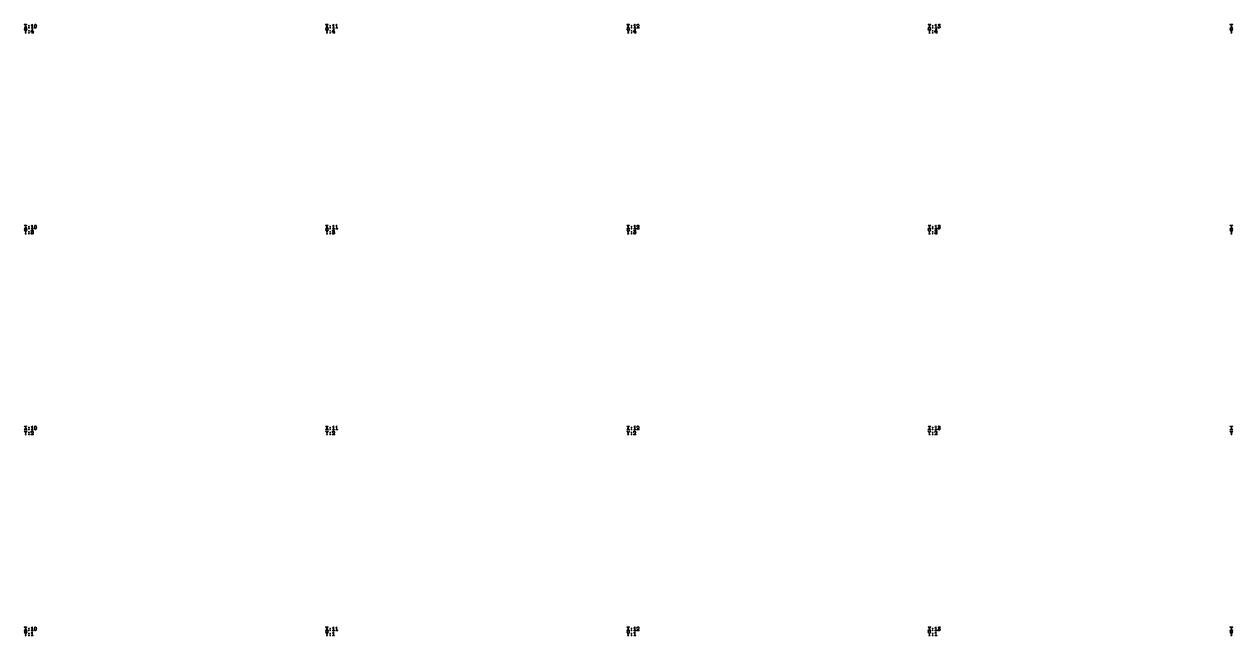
# Model space of a CAD drawing. Extents: x 3411 to 238236, y 6926 to 86361.
# Drawn here: x 163011 to 175040, y 19673 to 25762 of the extents above; entities that cross this region are included whole.
import ezdxf

# ---------------------------------------------------------------- set-up
doc = ezdxf.new("R2010")
doc.units = 13
doc.header["$MEASUREMENT"] = 0
doc.layers.add('L3D0 Base', color=3, linetype='Continuous')

msp = doc.modelspace()

# ---------------------------------------------------------------- linework, layer by layer
at = {"layer": 'L3D0 Base', "lineweight": 0}
for points in [[(163021, 25762), (163015, 25762), (163012, 25759), (163015, 25757), (163016, 25757), (163023, 25743), (163025, 25738), (163031, 25727), (163029, 25727), (163028, 25725), (163032, 25723), (163037, 25723), (163040, 25725), (163037, 25727), (163036, 25727), (163028, 25743), (163025, 25749), (163021, 25757), (163024, 25759)], [(163035, 25762), (163029, 25762), (163027, 25759), (163029, 25757), (163025, 25749), (163028, 25743), (163035, 25757), (163035, 25757), (163039, 25759)], [(163058, 25751), (163055, 25749), (163054, 25746), (163055, 25743), (163058, 25741), (163061, 25743), (163062, 25746), (163061, 25749)], [(163091, 25762), (163089, 25761), (163087, 25757), (163083, 25755), (163081, 25752), (163088, 25752), (163088, 25727), (163084, 25727), (163081, 25725), (163084, 25723), (163099, 25723), (163101, 25725), (163101, 25727), (163099, 25727), (163099, 25727), (163093, 25727), (163093, 25759)], [(163081, 25752), (163083, 25750), (163083, 25750), (163088, 25752)], [(163117, 25761), (163113, 25756), (163112, 25754), (163109, 25748), (163109, 25742), (163109, 25738), (163110, 25733), (163113, 25727), (163117, 25724), (163122, 25722), (163122, 25722), (163127, 25724), (163122, 25727), (163120, 25727), (163116, 25731), (163115, 25737), (163114, 25743), (163115, 25748), (163116, 25753), (163118, 25755), (163122, 25758)], [(163122, 25762), (163122, 25762), (163117, 25761), (163122, 25758), (163123, 25757), (163128, 25753), (163130, 25749), (163130, 25743), (163130, 25737), (163128, 25731), (163127, 25729), (163122, 25727), (163127, 25724), (163131, 25727), (163133, 25731), (163134, 25736), (163135, 25742), (163135, 25745), (163134, 25752), (163131, 25756), (163127, 25761)], [(166020, 25762), (166014, 25762), (166010, 25759), (166014, 25757), (166014, 25757), (166021, 25743), (166024, 25738), (166029, 25727), (166028, 25727), (166027, 25725), (166030, 25723), (166036, 25723), (166038, 25725), (166036, 25727), (166035, 25727), (166027, 25743), (166024, 25749), (166021, 25757), (166022, 25759)], [(166034, 25762), (166028, 25762), (166025, 25759), (166028, 25757), (166024, 25749), (166027, 25743), (166033, 25757), (166034, 25757), (166037, 25759)], [(166056, 25751), (166053, 25749), (166052, 25746), (166053, 25743), (166056, 25741), (166059, 25743), (166060, 25746), (166059, 25749)], [(166090, 25762), (166088, 25761), (166085, 25757), (166081, 25755), (166079, 25752), (166087, 25752), (166087, 25727), (166082, 25727), (166079, 25725), (166082, 25723), (166097, 25723), (166100, 25725), (166099, 25727), (166098, 25727), (166097, 25727), (166092, 25727), (166092, 25759)], [(166079, 25752), (166081, 25750), (166081, 25750), (166087, 25752)], [(166122, 25762), (166119, 25761), (166118, 25757), (166113, 25755), (166111, 25752), (166119, 25752), (166119, 25727), (166114, 25727), (166111, 25725), (166114, 25723), (166129, 25723), (166132, 25725), (166131, 25727), (166130, 25727), (166129, 25727), (166124, 25727), (166124, 25759)], [(166111, 25752), (166113, 25750), (166114, 25750), (166119, 25752)], [(169018, 25762), (169012, 25762), (169009, 25759), (169012, 25757), (169013, 25757), (169020, 25743), (169023, 25738), (169027, 25727), (169026, 25727), (169025, 25725), (169028, 25723), (169034, 25723), (169037, 25725), (169034, 25727), (169033, 25727), (169025, 25743), (169023, 25749), (169019, 25757), (169021, 25759)], [(169032, 25762), (169026, 25762), (169024, 25759), (169026, 25757), (169023, 25749), (169025, 25743), (169031, 25757), (169032, 25757), (169035, 25759)], [(169055, 25751), (169052, 25749), (169051, 25746), (169052, 25743), (169055, 25741), (169058, 25743), (169059, 25746), (169058, 25749)], [(169088, 25762), (169086, 25761), (169084, 25757), (169080, 25755), (169077, 25752), (169085, 25752), (169085, 25727), (169080, 25727), (169077, 25725), (169080, 25723), (169095, 25723), (169098, 25725), (169098, 25727), (169097, 25727), (169095, 25727), (169091, 25727), (169091, 25759)], [(169077, 25752), (169080, 25750), (169080, 25750), (169085, 25752)], [(169119, 25762), (169114, 25762), (169109, 25759), (169108, 25757), (169106, 25752), (169107, 25748), (169109, 25748), (169112, 25748), (169112, 25751), (169112, 25753), (169114, 25756), (169118, 25758), (169128, 25759), (169124, 25762)], [(169128, 25759), (169118, 25758), (169119, 25758), (169124, 25755), (169125, 25755), (169127, 25750), (169127, 25748), (169125, 25744), (169120, 25738), (169107, 25727), (169106, 25725), (169109, 25723), (169129, 25723), (169131, 25723), (169132, 25726), (169132, 25727), (169115, 25727), (169115, 25728), (169120, 25732), (169121, 25733), (169126, 25737), (169128, 25739), (169131, 25745), (169132, 25750), (169131, 25754)], [(172016, 25762), (172010, 25762), (172007, 25759), (172010, 25757), (172011, 25757), (172018, 25743), (172021, 25738), (172026, 25727), (172024, 25727), (172023, 25725), (172027, 25723), (172033, 25723), (172036, 25725), (172033, 25727), (172031, 25727), (172023, 25743), (172021, 25749), (172017, 25757), (172020, 25759)], [(172031, 25762), (172025, 25762), (172022, 25759), (172024, 25757), (172021, 25749), (172023, 25743), (172030, 25757), (172031, 25757), (172034, 25759)], [(172053, 25751), (172050, 25749), (172049, 25746), (172051, 25743), (172053, 25741), (172056, 25743), (172058, 25746), (172056, 25749)], [(172087, 25762), (172084, 25761), (172083, 25757), (172078, 25755), (172076, 25752), (172083, 25752), (172083, 25727), (172079, 25727), (172076, 25725), (172079, 25723), (172094, 25723), (172097, 25725), (172096, 25727), (172095, 25727), (172094, 25727), (172089, 25727), (172089, 25759)], [(172076, 25752), (172078, 25750), (172079, 25750), (172083, 25752)], [(172108, 25759), (172106, 25755), (172107, 25752), (172109, 25751), (172111, 25752), (172112, 25755), (172111, 25756), (172112, 25756), (172118, 25758)], [(172118, 25762), (172114, 25762), (172109, 25760), (172108, 25759), (172118, 25758), (172122, 25756), (172124, 25753), (172122, 25748), (172116, 25746), (172113, 25745), (172111, 25744), (172115, 25741), (172118, 25741), (172118, 25741), (172124, 25739), (172125, 25734), (172124, 25729), (172123, 25728), (172118, 25727), (172127, 25725), (172129, 25728), (172131, 25734), (172131, 25734), (172129, 25740), (172129, 25740), (172125, 25744), (172128, 25748), (172129, 25753), (172129, 25755), (172126, 25759), (172123, 25761)], [(175021, 25762), (175015, 25762), (175012, 25759), (175015, 25757), (175016, 25757), (175023, 25743), (175026, 25738), (175030, 25727), (175029, 25727), (175028, 25725), (175031, 25723), (175037, 25723), (175040, 25725), (175037, 25727), (175037, 25727), (175028, 25743), (175026, 25749), (175022, 25757), (175024, 25759)], [(175036, 25762), (175030, 25762), (175026, 25759), (175029, 25757), (175026, 25749), (175028, 25743), (175034, 25757), (175036, 25757), (175039, 25759)], [(163023, 25743), (163015, 25727), (163014, 25727), (163011, 25725), (163014, 25723), (163021, 25723), (163023, 25725), (163021, 25727), (163025, 25738)], [(163020, 25712), (163014, 25712), (163011, 25710), (163014, 25707), (163014, 25707), (163023, 25688), (163026, 25694), (163021, 25707), (163023, 25710)], [(163038, 25712), (163032, 25712), (163029, 25710), (163032, 25707), (163026, 25694), (163023, 25688), (163023, 25678), (163022, 25678), (163020, 25674), (163020, 25673), (163021, 25673), (163022, 25672), (163029, 25672), (163032, 25674), (163032, 25677), (163031, 25677), (163029, 25678), (163028, 25678), (163028, 25688), (163037, 25707), (163038, 25707), (163041, 25710)], [(163058, 25731), (163055, 25730), (163054, 25727), (163055, 25724), (163058, 25723), (163061, 25724), (163062, 25727), (163061, 25730)], [(163058, 25700), (163055, 25699), (163054, 25696), (163055, 25693), (163058, 25692), (163061, 25693), (163062, 25696), (163061, 25699)], [(163058, 25681), (163055, 25680), (163054, 25677), (163055, 25674), (163058, 25672), (163061, 25674), (163062, 25677), (163061, 25680)], [(163095, 25713), (163093, 25713), (163091, 25712), (163090, 25711), (163076, 25689), (163076, 25686), (163076, 25684), (163078, 25683), (163093, 25683), (163093, 25678), (163090, 25678), (163087, 25674), (163090, 25672), (163101, 25672), (163103, 25674), (163103, 25677), (163102, 25677), (163101, 25678), (163097, 25678), (163097, 25683), (163102, 25683), (163105, 25685), (163102, 25688), (163097, 25688), (163081, 25688), (163093, 25707), (163097, 25710), (163097, 25712)], [(163097, 25710), (163093, 25707), (163093, 25688), (163081, 25688), (163097, 25688)], [(166021, 25743), (166014, 25727), (166013, 25727), (166010, 25725), (166013, 25723), (166019, 25723), (166022, 25725), (166019, 25727), (166024, 25738)], [(166018, 25712), (166012, 25712), (166010, 25710), (166012, 25707), (166014, 25707), (166022, 25688), (166024, 25694), (166019, 25707), (166021, 25710)], [(166036, 25712), (166030, 25712), (166028, 25710), (166030, 25707), (166024, 25694), (166022, 25688), (166022, 25678), (166021, 25678), (166018, 25674), (166018, 25673), (166020, 25673), (166021, 25672), (166028, 25672), (166031, 25674), (166030, 25677), (166029, 25677), (166028, 25678), (166027, 25678), (166027, 25688), (166035, 25707), (166036, 25707), (166039, 25710)], [(166056, 25731), (166053, 25730), (166052, 25727), (166053, 25724), (166056, 25723), (166059, 25724), (166060, 25727), (166059, 25730)], [(166056, 25700), (166053, 25699), (166052, 25696), (166053, 25693), (166056, 25692), (166059, 25693), (166060, 25696), (166059, 25699)], [(166056, 25681), (166053, 25680), (166052, 25677), (166053, 25674), (166056, 25672), (166059, 25674), (166060, 25677), (166059, 25680)], [(166093, 25713), (166091, 25713), (166089, 25712), (166088, 25711), (166075, 25689), (166074, 25686), (166075, 25684), (166077, 25683), (166091, 25683), (166091, 25678), (166088, 25678), (166085, 25674), (166088, 25672), (166099, 25672), (166102, 25674), (166102, 25677), (166100, 25677), (166099, 25678), (166096, 25678), (166096, 25683), (166100, 25683), (166103, 25685), (166100, 25688), (166096, 25688), (166080, 25688), (166091, 25707), (166096, 25710), (166095, 25712)], [(166096, 25710), (166091, 25707), (166091, 25688), (166080, 25688), (166096, 25688)], [(169020, 25743), (169012, 25727), (169011, 25727), (169008, 25725), (169011, 25723), (169017, 25723), (169020, 25725), (169018, 25727), (169023, 25738)], [(169017, 25712), (169010, 25712), (169008, 25710), (169010, 25707), (169012, 25707), (169020, 25688), (169023, 25694), (169017, 25707), (169020, 25710)], [(169034, 25712), (169028, 25712), (169026, 25710), (169028, 25707), (169023, 25694), (169020, 25688), (169020, 25678), (169019, 25678), (169017, 25674), (169017, 25673), (169018, 25673), (169019, 25672), (169026, 25672), (169029, 25674), (169029, 25677), (169027, 25677), (169026, 25678), (169025, 25678), (169025, 25688), (169034, 25707), (169034, 25707), (169038, 25710)], [(169055, 25731), (169052, 25730), (169051, 25727), (169052, 25724), (169055, 25723), (169058, 25724), (169059, 25727), (169058, 25730)], [(169055, 25700), (169052, 25699), (169051, 25696), (169052, 25693), (169055, 25692), (169058, 25693), (169059, 25696), (169058, 25699)], [(169055, 25681), (169052, 25680), (169051, 25677), (169052, 25674), (169055, 25672), (169058, 25674), (169059, 25677), (169058, 25680)], [(169091, 25713), (169090, 25713), (169088, 25712), (169087, 25711), (169073, 25689), (169073, 25686), (169073, 25684), (169076, 25683), (169090, 25683), (169090, 25678), (169087, 25678), (169084, 25674), (169087, 25672), (169098, 25672), (169101, 25674), (169100, 25677), (169099, 25677), (169098, 25678), (169094, 25678), (169094, 25683), (169098, 25683), (169101, 25685), (169098, 25688), (169094, 25688), (169078, 25688), (169090, 25707), (169094, 25710), (169094, 25712)], [(169094, 25710), (169090, 25707), (169090, 25688), (169078, 25688), (169094, 25688)], [(169129, 25731), (169127, 25730), (169127, 25727), (169115, 25727), (169132, 25727), (169132, 25730)], [(172018, 25743), (172010, 25727), (172009, 25727), (172006, 25725), (172009, 25723), (172016, 25723), (172019, 25725), (172016, 25727), (172021, 25738)], [(172016, 25712), (172009, 25712), (172006, 25710), (172009, 25707), (172010, 25707), (172019, 25688), (172021, 25694), (172016, 25707), (172018, 25710)], [(172034, 25712), (172027, 25712), (172024, 25710), (172027, 25707), (172021, 25694), (172019, 25688), (172019, 25678), (172018, 25678), (172015, 25674), (172016, 25673), (172016, 25673), (172018, 25672), (172025, 25672), (172027, 25674), (172027, 25677), (172026, 25677), (172025, 25678), (172023, 25678), (172023, 25688), (172032, 25707), (172034, 25707), (172036, 25710)], [(172053, 25731), (172050, 25730), (172049, 25727), (172051, 25724), (172053, 25723), (172056, 25724), (172058, 25727), (172056, 25730)], [(172053, 25700), (172050, 25699), (172049, 25696), (172051, 25693), (172053, 25692), (172056, 25693), (172058, 25696), (172056, 25699)], [(172053, 25681), (172050, 25680), (172049, 25677), (172051, 25674), (172053, 25672), (172056, 25674), (172058, 25677), (172056, 25680)], [(172090, 25713), (172088, 25713), (172087, 25712), (172085, 25711), (172072, 25689), (172071, 25686), (172072, 25684), (172074, 25683), (172088, 25683), (172088, 25678), (172085, 25678), (172083, 25674), (172085, 25672), (172096, 25672), (172099, 25674), (172098, 25677), (172097, 25677), (172096, 25678), (172093, 25678), (172093, 25683), (172097, 25683), (172100, 25685), (172097, 25688), (172093, 25688), (172076, 25688), (172088, 25707), (172093, 25710), (172092, 25712)], [(172093, 25710), (172088, 25707), (172088, 25688), (172076, 25688), (172093, 25688)], [(172107, 25735), (172105, 25734), (172104, 25731), (172104, 25729), (172108, 25724), (172111, 25723), (172118, 25722), (172122, 25723), (172127, 25725), (172118, 25727), (172113, 25727), (172110, 25730), (172110, 25731), (172109, 25734)], [(175020, 25712), (175014, 25712), (175011, 25710), (175014, 25707), (175015, 25707), (175023, 25688), (175026, 25694), (175020, 25707), (175023, 25710)], [(175023, 25743), (175016, 25727), (175014, 25727), (175012, 25725), (175014, 25723), (175020, 25723), (175023, 25725), (175021, 25727), (175026, 25738)], [(175038, 25712), (175032, 25712), (175029, 25710), (175031, 25707), (175026, 25694), (175023, 25688), (175023, 25678), (175023, 25678), (175019, 25674), (175020, 25673), (175021, 25673), (175023, 25672), (175030, 25672), (175032, 25674), (175032, 25677), (175031, 25677), (175030, 25678), (175029, 25678), (175029, 25688), (175037, 25707), (175038, 25707), (175040, 25710)], [(163023, 23743), (163015, 23728), (163014, 23728), (163011, 23725), (163014, 23723), (163021, 23723), (163023, 23725), (163021, 23728), (163025, 23738)], [(163020, 23712), (163014, 23712), (163011, 23710), (163014, 23707), (163014, 23707), (163023, 23689), (163026, 23694), (163021, 23707), (163023, 23710)], [(163021, 23762), (163015, 23762), (163012, 23759), (163015, 23757), (163016, 23757), (163023, 23743), (163025, 23738), (163031, 23728), (163029, 23727), (163028, 23725), (163032, 23723), (163037, 23723), (163040, 23725), (163037, 23728), (163036, 23728), (163028, 23744), (163025, 23749), (163021, 23757), (163024, 23759)], [(163038, 23712), (163032, 23712), (163029, 23710), (163032, 23707), (163026, 23694), (163023, 23689), (163023, 23678), (163022, 23678), (163020, 23675), (163020, 23673), (163021, 23673), (163022, 23672), (163029, 23672), (163032, 23675), (163032, 23677), (163031, 23678), (163029, 23678), (163028, 23678), (163028, 23689), (163037, 23707), (163038, 23707), (163041, 23710)], [(163035, 23762), (163029, 23762), (163027, 23759), (163029, 23757), (163025, 23749), (163028, 23744), (163035, 23757), (163035, 23757), (163039, 23759)], [(163058, 23751), (163055, 23749), (163054, 23746), (163055, 23743), (163058, 23742), (163061, 23743), (163062, 23746), (163061, 23749)], [(163058, 23731), (163055, 23730), (163054, 23727), (163055, 23724), (163058, 23723), (163061, 23724), (163062, 23727), (163061, 23730)], [(163058, 23700), (163055, 23699), (163054, 23696), (163055, 23693), (163058, 23692), (163061, 23693), (163062, 23696), (163061, 23699)], [(163081, 23710), (163078, 23705), (163079, 23702), (163081, 23701), (163084, 23702), (163084, 23705), (163084, 23706), (163084, 23706), (163090, 23708)], [(163091, 23763), (163089, 23761), (163087, 23757), (163083, 23755), (163081, 23752), (163088, 23752), (163088, 23728), (163084, 23728), (163081, 23725), (163084, 23723), (163099, 23723), (163101, 23725), (163101, 23727), (163099, 23728), (163099, 23728), (163093, 23728), (163093, 23759)], [(163081, 23752), (163083, 23750), (163083, 23750), (163088, 23752)], [(163090, 23713), (163086, 23712), (163081, 23710), (163081, 23710), (163090, 23708), (163095, 23706), (163097, 23703), (163095, 23698), (163089, 23696), (163085, 23696), (163084, 23694), (163087, 23691), (163090, 23691), (163091, 23691), (163096, 23689), (163099, 23684), (163096, 23679), (163095, 23678), (163090, 23677), (163100, 23675), (163102, 23678), (163103, 23684), (163103, 23684), (163102, 23690), (163102, 23690), (163097, 23694), (163100, 23698), (163102, 23703), (163102, 23705), (163099, 23710), (163096, 23711)], [(163117, 23761), (163113, 23756), (163112, 23754), (163109, 23749), (163109, 23742), (163109, 23738), (163110, 23733), (163113, 23728), (163117, 23724), (163122, 23722), (163122, 23722), (163127, 23724), (163122, 23727), (163120, 23727), (163116, 23731), (163115, 23737), (163114, 23743), (163115, 23749), (163116, 23753), (163118, 23756), (163122, 23758)], [(163122, 23763), (163122, 23763), (163117, 23761), (163122, 23758), (163123, 23757), (163128, 23753), (163130, 23749), (163130, 23743), (163130, 23737), (163128, 23731), (163127, 23729), (163122, 23727), (163127, 23724), (163131, 23728), (163133, 23731), (163134, 23736), (163135, 23742), (163135, 23746), (163134, 23752), (163131, 23757), (163127, 23761)], [(166020, 23762), (166014, 23762), (166010, 23759), (166014, 23757), (166014, 23757), (166021, 23743), (166024, 23738), (166029, 23728), (166028, 23727), (166027, 23725), (166030, 23723), (166036, 23723), (166038, 23725), (166036, 23728), (166035, 23728), (166027, 23744), (166024, 23749), (166021, 23757), (166022, 23759)], [(166021, 23743), (166014, 23728), (166013, 23728), (166010, 23725), (166013, 23723), (166019, 23723), (166022, 23725), (166019, 23728), (166024, 23738)], [(166018, 23712), (166012, 23712), (166010, 23710), (166012, 23707), (166014, 23707), (166022, 23689), (166024, 23694), (166019, 23707), (166021, 23710)], [(166036, 23712), (166030, 23712), (166028, 23710), (166030, 23707), (166024, 23694), (166022, 23689), (166022, 23678), (166021, 23678), (166018, 23675), (166018, 23673), (166020, 23673), (166021, 23672), (166028, 23672), (166031, 23675), (166030, 23677), (166029, 23678), (166028, 23678), (166027, 23678), (166027, 23689), (166035, 23707), (166036, 23707), (166039, 23710)], [(166034, 23762), (166028, 23762), (166025, 23759), (166028, 23757), (166024, 23749), (166027, 23744), (166033, 23757), (166034, 23757), (166037, 23759)], [(166056, 23751), (166053, 23749), (166052, 23746), (166053, 23743), (166056, 23742), (166059, 23743), (166060, 23746), (166059, 23749)], [(166056, 23731), (166053, 23730), (166052, 23727), (166053, 23724), (166056, 23723), (166059, 23724), (166060, 23727), (166059, 23730)], [(166056, 23700), (166053, 23699), (166052, 23696), (166053, 23693), (166056, 23692), (166059, 23693), (166060, 23696), (166059, 23699)], [(166079, 23710), (166077, 23705), (166077, 23702), (166080, 23701), (166082, 23702), (166083, 23705), (166083, 23706), (166083, 23706), (166088, 23708)], [(166090, 23763), (166088, 23761), (166085, 23757), (166081, 23755), (166079, 23752), (166087, 23752), (166087, 23728), (166082, 23728), (166079, 23725), (166082, 23723), (166097, 23723), (166100, 23725), (166099, 23727), (166098, 23728), (166097, 23728), (166092, 23728), (166092, 23759)], [(166079, 23752), (166081, 23750), (166081, 23750), (166087, 23752)], [(166088, 23713), (166085, 23712), (166080, 23710), (166079, 23710), (166088, 23708), (166093, 23706), (166095, 23703), (166093, 23698), (166088, 23696), (166084, 23696), (166083, 23694), (166086, 23691), (166088, 23691), (166090, 23691), (166095, 23689), (166097, 23684), (166095, 23679), (166094, 23678), (166088, 23677), (166098, 23675), (166101, 23678), (166102, 23684), (166102, 23684), (166100, 23690), (166100, 23690), (166095, 23694), (166099, 23698), (166100, 23703), (166100, 23705), (166097, 23710), (166095, 23711)], [(166122, 23763), (166119, 23761), (166118, 23757), (166113, 23755), (166111, 23752), (166119, 23752), (166119, 23728), (166114, 23728), (166111, 23725), (166114, 23723), (166129, 23723), (166132, 23725), (166131, 23727), (166130, 23728), (166129, 23728), (166124, 23728), (166124, 23759)], [(166111, 23752), (166113, 23750), (166114, 23750), (166119, 23752)], [(169020, 23743), (169012, 23728), (169011, 23728), (169008, 23725), (169011, 23723), (169017, 23723), (169020, 23725), (169018, 23728), (169023, 23738)], [(169017, 23712), (169010, 23712), (169008, 23710), (169010, 23707), (169012, 23707), (169020, 23689), (169023, 23694), (169017, 23707), (169020, 23710)], [(169018, 23762), (169012, 23762), (169009, 23759), (169012, 23757), (169013, 23757), (169020, 23743), (169023, 23738), (169027, 23728), (169026, 23727), (169025, 23725), (169028, 23723), (169034, 23723), (169037, 23725), (169034, 23728), (169033, 23728), (169025, 23744), (169023, 23749), (169019, 23757), (169021, 23759)], [(169034, 23712), (169028, 23712), (169026, 23710), (169028, 23707), (169023, 23694), (169020, 23689), (169020, 23678), (169019, 23678), (169017, 23675), (169017, 23673), (169018, 23673), (169019, 23672), (169026, 23672), (169029, 23675), (169029, 23677), (169027, 23678), (169026, 23678), (169025, 23678), (169025, 23689), (169034, 23707), (169034, 23707), (169038, 23710)], [(169032, 23762), (169026, 23762), (169024, 23759), (169026, 23757), (169023, 23749), (169025, 23744), (169031, 23757), (169032, 23757), (169035, 23759)], [(169055, 23751), (169052, 23749), (169051, 23746), (169052, 23743), (169055, 23742), (169058, 23743), (169059, 23746), (169058, 23749)], [(169055, 23731), (169052, 23730), (169051, 23727), (169052, 23724), (169055, 23723), (169058, 23724), (169059, 23727), (169058, 23730)], [(169055, 23700), (169052, 23699), (169051, 23696), (169052, 23693), (169055, 23692), (169058, 23693), (169059, 23696), (169058, 23699)], [(169077, 23710), (169075, 23705), (169077, 23702), (169078, 23701), (169080, 23702), (169081, 23705), (169081, 23706), (169081, 23706), (169087, 23708)], [(169088, 23763), (169086, 23761), (169084, 23757), (169080, 23755), (169077, 23752), (169085, 23752), (169085, 23728), (169080, 23728), (169077, 23725), (169080, 23723), (169095, 23723), (169098, 23725), (169098, 23727), (169097, 23728), (169095, 23728), (169091, 23728), (169091, 23759)], [(169077, 23752), (169080, 23750), (169080, 23750), (169085, 23752)], [(169087, 23713), (169084, 23712), (169078, 23710), (169077, 23710), (169087, 23708), (169092, 23706), (169094, 23703), (169091, 23698), (169086, 23696), (169082, 23696), (169081, 23694), (169084, 23691), (169087, 23691), (169088, 23691), (169093, 23689), (169095, 23684), (169093, 23679), (169092, 23678), (169087, 23677), (169097, 23675), (169099, 23678), (169101, 23684), (169101, 23684), (169098, 23690), (169098, 23690), (169094, 23694), (169098, 23698), (169098, 23703), (169098, 23705), (169095, 23710), (169093, 23711)], [(169119, 23763), (169114, 23762), (169109, 23759), (169108, 23757), (169106, 23752), (169107, 23749), (169109, 23748), (169112, 23749), (169112, 23752), (169112, 23753), (169114, 23756), (169118, 23758), (169128, 23759), (169124, 23762)], [(169128, 23759), (169118, 23758), (169119, 23758), (169124, 23756), (169125, 23755), (169127, 23750), (169127, 23749), (169125, 23744), (169120, 23738), (169107, 23727), (169106, 23725), (169109, 23723), (169129, 23723), (169131, 23724), (169132, 23726), (169132, 23728), (169115, 23728), (169115, 23728), (169120, 23732), (169121, 23733), (169126, 23737), (169128, 23740), (169131, 23745), (169132, 23750), (169131, 23755)], [(169129, 23731), (169127, 23730), (169127, 23728), (169115, 23728), (169132, 23728), (169132, 23730)], [(172018, 23743), (172010, 23728), (172009, 23728), (172006, 23725), (172009, 23723), (172016, 23723), (172019, 23725), (172016, 23728), (172021, 23738)], [(172016, 23712), (172009, 23712), (172006, 23710), (172009, 23707), (172010, 23707), (172019, 23689), (172021, 23694), (172016, 23707), (172018, 23710)], [(172016, 23762), (172010, 23762), (172007, 23759), (172010, 23757), (172011, 23757), (172018, 23743), (172021, 23738), (172026, 23728), (172024, 23727), (172023, 23725), (172027, 23723), (172033, 23723), (172036, 23725), (172033, 23728), (172031, 23728), (172023, 23744), (172021, 23749), (172017, 23757), (172020, 23759)], [(172034, 23712), (172027, 23712), (172024, 23710), (172027, 23707), (172021, 23694), (172019, 23689), (172019, 23678), (172018, 23678), (172015, 23675), (172016, 23673), (172016, 23673), (172018, 23672), (172025, 23672), (172027, 23675), (172027, 23677), (172026, 23678), (172025, 23678), (172023, 23678), (172023, 23689), (172032, 23707), (172034, 23707), (172036, 23710)], [(172031, 23762), (172025, 23762), (172022, 23759), (172024, 23757), (172021, 23749), (172023, 23744), (172030, 23757), (172031, 23757), (172034, 23759)], [(172053, 23751), (172050, 23749), (172049, 23746), (172051, 23743), (172053, 23742), (172056, 23743), (172058, 23746), (172056, 23749)], [(172053, 23731), (172050, 23730), (172049, 23727), (172051, 23724), (172053, 23723), (172056, 23724), (172058, 23727), (172056, 23730)], [(172053, 23700), (172050, 23699), (172049, 23696), (172051, 23693), (172053, 23692), (172056, 23693), (172058, 23696), (172056, 23699)], [(172076, 23710), (172073, 23705), (172075, 23702), (172076, 23701), (172079, 23702), (172080, 23705), (172080, 23706), (172080, 23706), (172086, 23708)], [(172087, 23763), (172084, 23761), (172083, 23757), (172078, 23755), (172076, 23752), (172083, 23752), (172083, 23728), (172079, 23728), (172076, 23725), (172079, 23723), (172094, 23723), (172097, 23725), (172096, 23727), (172095, 23728), (172094, 23728), (172089, 23728), (172089, 23759)], [(172076, 23752), (172078, 23750), (172079, 23750), (172083, 23752)], [(172086, 23713), (172082, 23712), (172076, 23710), (172076, 23710), (172086, 23708), (172090, 23706), (172092, 23703), (172090, 23698), (172084, 23696), (172080, 23696), (172080, 23694), (172083, 23691), (172085, 23691), (172087, 23691), (172091, 23689), (172094, 23684), (172091, 23679), (172090, 23678), (172086, 23677), (172095, 23675), (172097, 23678), (172099, 23684), (172099, 23684), (172097, 23690), (172097, 23690), (172093, 23694), (172096, 23698), (172097, 23703), (172097, 23705), (172094, 23710), (172091, 23711)], [(172107, 23735), (172105, 23735), (172104, 23731), (172104, 23729), (172108, 23724), (172111, 23723), (172118, 23722), (172122, 23723), (172127, 23725), (172118, 23727), (172113, 23728), (172110, 23730), (172110, 23731), (172109, 23734)], [(172108, 23759), (172106, 23755), (172107, 23752), (172109, 23751), (172111, 23752), (172112, 23755), (172111, 23756), (172112, 23756), (172118, 23758)], [(172118, 23763), (172114, 23763), (172109, 23760), (172108, 23759), (172118, 23758), (172122, 23756), (172124, 23753), (172122, 23748), (172116, 23746), (172113, 23745), (172111, 23744), (172115, 23742), (172118, 23742), (172118, 23742), (172124, 23739), (172125, 23734), (172124, 23729), (172123, 23728), (172118, 23727), (172127, 23725), (172129, 23728), (172131, 23734), (172131, 23735), (172129, 23740), (172129, 23740), (172125, 23744), (172128, 23748), (172129, 23753), (172129, 23755), (172126, 23759), (172123, 23762)], [(175020, 23712), (175014, 23712), (175011, 23710), (175014, 23707), (175015, 23707), (175023, 23689), (175026, 23694), (175020, 23707), (175023, 23710)], [(175021, 23762), (175015, 23762), (175012, 23759), (175015, 23757), (175016, 23757), (175023, 23743), (175026, 23738), (175030, 23728), (175029, 23727), (175028, 23725), (175031, 23723), (175037, 23723), (175040, 23725), (175037, 23728), (175037, 23728), (175028, 23744), (175026, 23749), (175022, 23757), (175024, 23759)], [(175023, 23743), (175016, 23728), (175014, 23728), (175012, 23725), (175014, 23723), (175020, 23723), (175023, 23725), (175021, 23728), (175026, 23738)], [(175038, 23712), (175032, 23712), (175029, 23710), (175031, 23707), (175026, 23694), (175023, 23689), (175023, 23678), (175023, 23678), (175019, 23675), (175020, 23673), (175021, 23673), (175023, 23672), (175030, 23672), (175032, 23675), (175032, 23677), (175031, 23678), (175030, 23678), (175029, 23678), (175029, 23689), (175037, 23707), (175038, 23707), (175040, 23710)], [(175036, 23762), (175030, 23762), (175026, 23759), (175029, 23757), (175026, 23749), (175028, 23744), (175034, 23757), (175036, 23757), (175039, 23759)], [(163058, 23682), (163055, 23680), (163054, 23677), (163055, 23674), (163058, 23672), (163061, 23674), (163062, 23677), (163061, 23680)], [(163080, 23685), (163077, 23684), (163077, 23682), (163077, 23679), (163081, 23675), (163084, 23673), (163090, 23672), (163095, 23673), (163100, 23675), (163090, 23677), (163085, 23678), (163082, 23680), (163083, 23682), (163082, 23684)], [(166056, 23682), (166053, 23680), (166052, 23677), (166053, 23674), (166056, 23672), (166059, 23674), (166060, 23677), (166059, 23680)], [(166078, 23685), (166076, 23684), (166075, 23682), (166075, 23679), (166079, 23675), (166083, 23673), (166088, 23672), (166094, 23673), (166098, 23675), (166088, 23677), (166084, 23678), (166081, 23680), (166081, 23682), (166081, 23684)], [(169055, 23682), (169052, 23680), (169051, 23677), (169052, 23674), (169055, 23672), (169058, 23674), (169059, 23677), (169058, 23680)], [(169077, 23685), (169074, 23684), (169073, 23682), (169074, 23679), (169077, 23675), (169081, 23673), (169087, 23672), (169092, 23673), (169097, 23675), (169087, 23677), (169083, 23678), (169079, 23680), (169080, 23682), (169079, 23684)], [(172053, 23682), (172050, 23680), (172049, 23677), (172051, 23674), (172053, 23672), (172056, 23674), (172058, 23677), (172056, 23680)], [(172075, 23685), (172073, 23684), (172072, 23682), (172073, 23679), (172076, 23675), (172080, 23673), (172086, 23672), (172090, 23673), (172095, 23675), (172086, 23677), (172081, 23678), (172077, 23680), (172078, 23682), (172077, 23684)], [(163023, 21744), (163015, 21728), (163014, 21728), (163011, 21725), (163014, 21723), (163021, 21723), (163023, 21725), (163021, 21728), (163025, 21738)], [(163020, 21712), (163014, 21712), (163011, 21710), (163014, 21707), (163014, 21707), (163023, 21689), (163026, 21694), (163021, 21707), (163023, 21710)], [(163021, 21762), (163015, 21762), (163012, 21759), (163015, 21757), (163016, 21757), (163023, 21744), (163025, 21738), (163031, 21728), (163029, 21727), (163028, 21725), (163032, 21723), (163037, 21723), (163040, 21725), (163037, 21728), (163036, 21728), (163028, 21744), (163025, 21749), (163021, 21757), (163024, 21759)], [(163038, 21712), (163032, 21712), (163029, 21710), (163032, 21707), (163026, 21694), (163023, 21689), (163023, 21678), (163022, 21678), (163020, 21675), (163020, 21674), (163021, 21673), (163022, 21673), (163029, 21673), (163032, 21675), (163032, 21677), (163031, 21678), (163029, 21678), (163028, 21678), (163028, 21689), (163037, 21707), (163038, 21707), (163041, 21710)], [(163035, 21762), (163029, 21762), (163027, 21759), (163029, 21757), (163025, 21749), (163028, 21744), (163035, 21757), (163035, 21757), (163039, 21759)], [(163058, 21751), (163055, 21749), (163054, 21746), (163055, 21743), (163058, 21742), (163061, 21743), (163062, 21746), (163061, 21749)], [(163058, 21731), (163055, 21730), (163054, 21727), (163055, 21724), (163058, 21723), (163061, 21724), (163062, 21727), (163061, 21731)], [(163058, 21701), (163055, 21700), (163054, 21696), (163055, 21693), (163058, 21692), (163061, 21693), (163062, 21696), (163061, 21700)], [(163058, 21682), (163055, 21680), (163054, 21677), (163055, 21674), (163058, 21673), (163061, 21674), (163062, 21677), (163061, 21680)], [(163089, 21713), (163085, 21712), (163081, 21710), (163078, 21707), (163077, 21702), (163078, 21699), (163080, 21698), (163082, 21699), (163083, 21702), (163083, 21703), (163085, 21707), (163089, 21708), (163099, 21709), (163095, 21712)], [(163099, 21709), (163089, 21708), (163090, 21708), (163095, 21706), (163096, 21705), (163098, 21700), (163098, 21699), (163096, 21694), (163091, 21689), (163078, 21677), (163077, 21675), (163080, 21673), (163100, 21673), (163102, 21673), (163103, 21676), (163103, 21678), (163085, 21678), (163086, 21678), (163091, 21682), (163092, 21683), (163096, 21687), (163099, 21689), (163102, 21695), (163103, 21700), (163102, 21704)], [(163091, 21763), (163089, 21761), (163087, 21758), (163083, 21755), (163081, 21752), (163088, 21752), (163088, 21728), (163084, 21728), (163081, 21725), (163084, 21723), (163099, 21723), (163101, 21725), (163101, 21727), (163099, 21728), (163099, 21728), (163093, 21728), (163093, 21759)], [(163081, 21752), (163083, 21750), (163083, 21750), (163088, 21752)], [(163101, 21681), (163099, 21680), (163098, 21678), (163085, 21678), (163103, 21678), (163102, 21680)], [(163117, 21761), (163113, 21757), (163112, 21754), (163109, 21749), (163109, 21742), (163109, 21738), (163110, 21733), (163113, 21728), (163117, 21724), (163122, 21722), (163122, 21722), (163127, 21724), (163122, 21727), (163120, 21728), (163116, 21731), (163115, 21737), (163114, 21743), (163115, 21749), (163116, 21754), (163118, 21756), (163122, 21758)], [(163122, 21763), (163122, 21763), (163117, 21761), (163122, 21758), (163123, 21758), (163128, 21754), (163130, 21749), (163130, 21743), (163130, 21737), (163128, 21731), (163127, 21729), (163122, 21727), (163127, 21724), (163131, 21728), (163133, 21731), (163134, 21736), (163135, 21742), (163135, 21746), (163134, 21752), (163131, 21757), (163127, 21761)], [(166020, 21762), (166014, 21762), (166010, 21759), (166014, 21757), (166014, 21757), (166021, 21744), (166024, 21738), (166029, 21728), (166028, 21727), (166027, 21725), (166030, 21723), (166036, 21723), (166038, 21725), (166036, 21728), (166035, 21728), (166027, 21744), (166024, 21749), (166021, 21757), (166022, 21759)], [(166021, 21744), (166014, 21728), (166013, 21728), (166010, 21725), (166013, 21723), (166019, 21723), (166022, 21725), (166019, 21728), (166024, 21738)], [(166018, 21712), (166012, 21712), (166010, 21710), (166012, 21707), (166014, 21707), (166022, 21689), (166024, 21694), (166019, 21707), (166021, 21710)], [(166036, 21712), (166030, 21712), (166028, 21710), (166030, 21707), (166024, 21694), (166022, 21689), (166022, 21678), (166021, 21678), (166018, 21675), (166018, 21674), (166020, 21673), (166021, 21673), (166028, 21673), (166031, 21675), (166030, 21677), (166029, 21678), (166028, 21678), (166027, 21678), (166027, 21689), (166035, 21707), (166036, 21707), (166039, 21710)], [(166034, 21762), (166028, 21762), (166025, 21759), (166028, 21757), (166024, 21749), (166027, 21744), (166033, 21757), (166034, 21757), (166037, 21759)], [(166056, 21751), (166053, 21749), (166052, 21746), (166053, 21743), (166056, 21742), (166059, 21743), (166060, 21746), (166059, 21749)], [(166056, 21731), (166053, 21730), (166052, 21727), (166053, 21724), (166056, 21723), (166059, 21724), (166060, 21727), (166059, 21731)], [(166056, 21701), (166053, 21700), (166052, 21696), (166053, 21693), (166056, 21692), (166059, 21693), (166060, 21696), (166059, 21700)], [(166056, 21682), (166053, 21680), (166052, 21677), (166053, 21674), (166056, 21673), (166059, 21674), (166060, 21677), (166059, 21680)], [(166088, 21713), (166084, 21712), (166079, 21710), (166077, 21707), (166076, 21702), (166077, 21699), (166079, 21698), (166081, 21699), (166082, 21702), (166081, 21703), (166084, 21707), (166088, 21708), (166098, 21709), (166094, 21712)], [(166098, 21709), (166088, 21708), (166088, 21708), (166094, 21706), (166095, 21705), (166096, 21700), (166096, 21699), (166095, 21694), (166090, 21689), (166077, 21677), (166076, 21675), (166078, 21673), (166098, 21673), (166101, 21673), (166102, 21676), (166102, 21678), (166084, 21678), (166084, 21678), (166090, 21682), (166091, 21683), (166095, 21687), (166098, 21689), (166101, 21695), (166102, 21700), (166101, 21704)], [(166090, 21763), (166088, 21761), (166085, 21758), (166081, 21755), (166079, 21752), (166087, 21752), (166087, 21728), (166082, 21728), (166079, 21725), (166082, 21723), (166097, 21723), (166100, 21725), (166099, 21727), (166098, 21728), (166097, 21728), (166092, 21728), (166092, 21759)], [(166079, 21752), (166081, 21750), (166081, 21750), (166087, 21752)], [(166099, 21681), (166097, 21680), (166096, 21678), (166084, 21678), (166102, 21678), (166101, 21680)], [(166122, 21763), (166119, 21761), (166118, 21758), (166113, 21755), (166111, 21752), (166119, 21752), (166119, 21728), (166114, 21728), (166111, 21725), (166114, 21723), (166129, 21723), (166132, 21725), (166131, 21727), (166130, 21728), (166129, 21728), (166124, 21728), (166124, 21759)], [(166111, 21752), (166113, 21750), (166114, 21750), (166119, 21752)], [(169020, 21744), (169012, 21728), (169011, 21728), (169008, 21725), (169011, 21723), (169017, 21723), (169020, 21725), (169018, 21728), (169023, 21738)], [(169017, 21712), (169010, 21712), (169008, 21710), (169010, 21707), (169012, 21707), (169020, 21689), (169023, 21694), (169017, 21707), (169020, 21710)], [(169018, 21762), (169012, 21762), (169009, 21759), (169012, 21757), (169013, 21757), (169020, 21744), (169023, 21738), (169027, 21728), (169026, 21727), (169025, 21725), (169028, 21723), (169034, 21723), (169037, 21725), (169034, 21728), (169033, 21728), (169025, 21744), (169023, 21749), (169019, 21757), (169021, 21759)], [(169034, 21712), (169028, 21712), (169026, 21710), (169028, 21707), (169023, 21694), (169020, 21689), (169020, 21678), (169019, 21678), (169017, 21675), (169017, 21674), (169018, 21673), (169019, 21673), (169026, 21673), (169029, 21675), (169029, 21677), (169027, 21678), (169026, 21678), (169025, 21678), (169025, 21689), (169034, 21707), (169034, 21707), (169038, 21710)], [(169032, 21762), (169026, 21762), (169024, 21759), (169026, 21757), (169023, 21749), (169025, 21744), (169031, 21757), (169032, 21757), (169035, 21759)], [(169055, 21751), (169052, 21749), (169051, 21746), (169052, 21743), (169055, 21742), (169058, 21743), (169059, 21746), (169058, 21749)], [(169055, 21731), (169052, 21730), (169051, 21727), (169052, 21724), (169055, 21723), (169058, 21724), (169059, 21727), (169058, 21731)], [(169055, 21701), (169052, 21700), (169051, 21696), (169052, 21693), (169055, 21692), (169058, 21693), (169059, 21696), (169058, 21700)], [(169055, 21682), (169052, 21680), (169051, 21677), (169052, 21674), (169055, 21673), (169058, 21674), (169059, 21677), (169058, 21680)], [(169086, 21713), (169082, 21712), (169077, 21710), (169076, 21707), (169074, 21702), (169075, 21699), (169077, 21698), (169079, 21699), (169080, 21702), (169080, 21703), (169082, 21707), (169086, 21708), (169096, 21709), (169092, 21712)], [(169096, 21709), (169086, 21708), (169087, 21708), (169092, 21706), (169093, 21705), (169095, 21700), (169094, 21699), (169093, 21694), (169088, 21689), (169075, 21677), (169074, 21675), (169077, 21673), (169097, 21673), (169099, 21673), (169100, 21676), (169100, 21678), (169083, 21678), (169084, 21678), (169088, 21682), (169089, 21683), (169093, 21687), (169096, 21689), (169099, 21695), (169100, 21700), (169099, 21704)], [(169088, 21763), (169086, 21761), (169084, 21758), (169080, 21755), (169077, 21752), (169085, 21752), (169085, 21728), (169080, 21728), (169077, 21725), (169080, 21723), (169095, 21723), (169098, 21725), (169098, 21727), (169097, 21728), (169095, 21728), (169091, 21728), (169091, 21759)], [(169077, 21752), (169080, 21750), (169080, 21750), (169085, 21752)], [(169098, 21681), (169095, 21680), (169095, 21678), (169083, 21678), (169100, 21678), (169099, 21680)], [(169119, 21763), (169114, 21762), (169109, 21759), (169108, 21757), (169106, 21752), (169107, 21749), (169109, 21749), (169112, 21749), (169112, 21752), (169112, 21754), (169114, 21756), (169118, 21758), (169128, 21759), (169124, 21762)], [(169128, 21759), (169118, 21758), (169119, 21758), (169124, 21756), (169125, 21756), (169127, 21750), (169127, 21749), (169125, 21744), (169120, 21739), (169107, 21728), (169106, 21725), (169109, 21723), (169129, 21723), (169131, 21724), (169132, 21726), (169132, 21728), (169115, 21728), (169115, 21728), (169120, 21732), (169121, 21734), (169126, 21737), (169128, 21740), (169131, 21745), (169132, 21750), (169131, 21755)], [(169129, 21731), (169127, 21730), (169127, 21728), (169115, 21728), (169132, 21728), (169132, 21730)], [(172018, 21744), (172010, 21728), (172009, 21728), (172006, 21725), (172009, 21723), (172016, 21723), (172019, 21725), (172016, 21728), (172021, 21738)], [(172016, 21712), (172009, 21712), (172006, 21710), (172009, 21707), (172010, 21707), (172019, 21689), (172021, 21694), (172016, 21707), (172018, 21710)], [(172016, 21762), (172010, 21762), (172007, 21759), (172010, 21757), (172011, 21757), (172018, 21744), (172021, 21738), (172026, 21728), (172024, 21727), (172023, 21725), (172027, 21723), (172033, 21723), (172036, 21725), (172033, 21728), (172031, 21728), (172023, 21744), (172021, 21749), (172017, 21757), (172020, 21759)], [(172034, 21712), (172027, 21712), (172024, 21710), (172027, 21707), (172021, 21694), (172019, 21689), (172019, 21678), (172018, 21678), (172015, 21675), (172016, 21674), (172016, 21673), (172018, 21673), (172025, 21673), (172027, 21675), (172027, 21677), (172026, 21678), (172025, 21678), (172023, 21678), (172023, 21689), (172032, 21707), (172034, 21707), (172036, 21710)], [(172031, 21762), (172025, 21762), (172022, 21759), (172024, 21757), (172021, 21749), (172023, 21744), (172030, 21757), (172031, 21757), (172034, 21759)], [(172053, 21751), (172050, 21749), (172049, 21746), (172051, 21743), (172053, 21742), (172056, 21743), (172058, 21746), (172056, 21749)], [(172053, 21731), (172050, 21730), (172049, 21727), (172051, 21724), (172053, 21723), (172056, 21724), (172058, 21727), (172056, 21731)], [(172053, 21701), (172050, 21700), (172049, 21696), (172051, 21693), (172053, 21692), (172056, 21693), (172058, 21696), (172056, 21700)], [(172053, 21682), (172050, 21680), (172049, 21677), (172051, 21674), (172053, 21673), (172056, 21674), (172058, 21677), (172056, 21680)], [(172084, 21713), (172080, 21712), (172076, 21710), (172074, 21707), (172073, 21702), (172073, 21699), (172076, 21698), (172078, 21699), (172079, 21702), (172078, 21703), (172080, 21707), (172084, 21708), (172094, 21709), (172090, 21712)], [(172094, 21709), (172084, 21708), (172086, 21708), (172090, 21706), (172091, 21705), (172094, 21700), (172094, 21699), (172091, 21694), (172087, 21689), (172073, 21677), (172073, 21675), (172076, 21673), (172095, 21673), (172097, 21673), (172098, 21676), (172098, 21678), (172081, 21678), (172082, 21678), (172087, 21682), (172087, 21683), (172092, 21687), (172094, 21689), (172097, 21695), (172098, 21700), (172097, 21704)], [(172087, 21763), (172084, 21761), (172083, 21758), (172078, 21755), (172076, 21752), (172083, 21752), (172083, 21728), (172079, 21728), (172076, 21725), (172079, 21723), (172094, 21723), (172097, 21725), (172096, 21727), (172095, 21728), (172094, 21728), (172089, 21728), (172089, 21759)], [(172076, 21752), (172078, 21750), (172079, 21750), (172083, 21752)], [(172096, 21681), (172094, 21680), (172094, 21678), (172081, 21678), (172098, 21678), (172098, 21680)], [(172107, 21735), (172105, 21735), (172104, 21731), (172104, 21729), (172108, 21724), (172111, 21723), (172118, 21722), (172122, 21723), (172127, 21726), (172118, 21727), (172113, 21728), (172110, 21730), (172110, 21732), (172109, 21735)], [(172108, 21759), (172106, 21755), (172107, 21752), (172109, 21752), (172111, 21752), (172112, 21755), (172111, 21756), (172112, 21756), (172118, 21758)], [(172118, 21763), (172114, 21763), (172109, 21760), (172108, 21759), (172118, 21758), (172122, 21756), (172124, 21753), (172122, 21749), (172116, 21746), (172113, 21746), (172111, 21744), (172115, 21742), (172118, 21742), (172118, 21742), (172124, 21739), (172125, 21734), (172124, 21729), (172123, 21728), (172118, 21727), (172127, 21726), (172129, 21728), (172131, 21734), (172131, 21735), (172129, 21740), (172129, 21740), (172125, 21744), (172128, 21748), (172129, 21753), (172129, 21755), (172126, 21760), (172123, 21762)], [(175020, 21712), (175014, 21712), (175011, 21710), (175014, 21707), (175015, 21707), (175023, 21689), (175026, 21694), (175020, 21707), (175023, 21710)], [(175021, 21762), (175015, 21762), (175012, 21759), (175015, 21757), (175016, 21757), (175023, 21744), (175026, 21738), (175030, 21728), (175029, 21727), (175028, 21725), (175031, 21723), (175037, 21723), (175040, 21725), (175037, 21728), (175037, 21728), (175028, 21744), (175026, 21749), (175022, 21757), (175024, 21759)], [(175023, 21744), (175016, 21728), (175014, 21728), (175012, 21725), (175014, 21723), (175020, 21723), (175023, 21725), (175021, 21728), (175026, 21738)], [(175038, 21712), (175032, 21712), (175029, 21710), (175031, 21707), (175026, 21694), (175023, 21689), (175023, 21678), (175023, 21678), (175019, 21675), (175020, 21674), (175021, 21673), (175023, 21673), (175030, 21673), (175032, 21675), (175032, 21677), (175031, 21678), (175030, 21678), (175029, 21678), (175029, 21689), (175037, 21707), (175038, 21707), (175040, 21710)], [(175036, 21762), (175030, 21762), (175026, 21759), (175029, 21757), (175026, 21749), (175028, 21744), (175034, 21757), (175036, 21757), (175039, 21759)], [(163023, 19744), (163015, 19728), (163014, 19728), (163011, 19725), (163014, 19723), (163021, 19723), (163023, 19725), (163021, 19728), (163025, 19739)], [(163021, 19762), (163015, 19762), (163012, 19760), (163015, 19757), (163016, 19757), (163023, 19744), (163025, 19739), (163031, 19728), (163029, 19727), (163028, 19725), (163032, 19723), (163037, 19723), (163040, 19725), (163037, 19728), (163036, 19728), (163028, 19744), (163025, 19749), (163021, 19757), (163024, 19760)], [(163035, 19762), (163029, 19762), (163027, 19760), (163029, 19757), (163025, 19749), (163028, 19744), (163035, 19757), (163035, 19757), (163039, 19760)], [(163058, 19751), (163055, 19749), (163054, 19746), (163055, 19743), (163058, 19742), (163061, 19743), (163062, 19746), (163061, 19749)], [(163058, 19732), (163055, 19731), (163054, 19728), (163055, 19725), (163058, 19723), (163061, 19725), (163062, 19728), (163061, 19731)], [(163091, 19763), (163089, 19761), (163087, 19758), (163083, 19755), (163081, 19753), (163088, 19753), (163088, 19728), (163084, 19728), (163081, 19725), (163084, 19723), (163099, 19723), (163101, 19725), (163101, 19727), (163099, 19728), (163099, 19728), (163093, 19728), (163093, 19760)], [(163081, 19753), (163083, 19750), (163083, 19750), (163088, 19753)], [(163117, 19761), (163113, 19757), (163112, 19754), (163109, 19749), (163109, 19742), (163109, 19739), (163110, 19733), (163113, 19728), (163117, 19724), (163122, 19722), (163122, 19722), (163127, 19724), (163122, 19727), (163120, 19728), (163116, 19732), (163115, 19737), (163114, 19743), (163115, 19749), (163116, 19754), (163118, 19756), (163122, 19758)], [(163122, 19763), (163122, 19763), (163117, 19761), (163122, 19758), (163123, 19758), (163128, 19754), (163130, 19749), (163130, 19743), (163130, 19737), (163128, 19732), (163127, 19729), (163122, 19727), (163127, 19724), (163131, 19728), (163133, 19731), (163134, 19736), (163135, 19742), (163135, 19746), (163134, 19752), (163131, 19757), (163127, 19761)], [(166020, 19762), (166014, 19762), (166010, 19760), (166014, 19757), (166014, 19757), (166021, 19744), (166024, 19739), (166029, 19728), (166028, 19727), (166027, 19725), (166030, 19723), (166036, 19723), (166038, 19725), (166036, 19728), (166035, 19728), (166027, 19744), (166024, 19749), (166021, 19757), (166022, 19760)], [(166021, 19744), (166014, 19728), (166013, 19728), (166010, 19725), (166013, 19723), (166019, 19723), (166022, 19725), (166019, 19728), (166024, 19739)], [(166034, 19762), (166028, 19762), (166025, 19760), (166028, 19757), (166024, 19749), (166027, 19744), (166033, 19757), (166034, 19757), (166037, 19760)], [(166056, 19751), (166053, 19749), (166052, 19746), (166053, 19743), (166056, 19742), (166059, 19743), (166060, 19746), (166059, 19749)], [(166056, 19732), (166053, 19731), (166052, 19728), (166053, 19725), (166056, 19723), (166059, 19725), (166060, 19728), (166059, 19731)], [(166090, 19763), (166088, 19761), (166085, 19758), (166081, 19755), (166079, 19753), (166087, 19753), (166087, 19728), (166082, 19728), (166079, 19725), (166082, 19723), (166097, 19723), (166100, 19725), (166099, 19727), (166098, 19728), (166097, 19728), (166092, 19728), (166092, 19760)], [(166079, 19753), (166081, 19750), (166081, 19750), (166087, 19753)], [(166122, 19763), (166119, 19761), (166118, 19758), (166113, 19755), (166111, 19753), (166119, 19753), (166119, 19728), (166114, 19728), (166111, 19725), (166114, 19723), (166129, 19723), (166132, 19725), (166131, 19727), (166130, 19728), (166129, 19728), (166124, 19728), (166124, 19760)], [(166111, 19753), (166113, 19750), (166114, 19750), (166119, 19753)], [(169020, 19744), (169012, 19728), (169011, 19728), (169008, 19725), (169011, 19723), (169017, 19723), (169020, 19725), (169018, 19728), (169023, 19739)], [(169018, 19762), (169012, 19762), (169009, 19760), (169012, 19757), (169013, 19757), (169020, 19744), (169023, 19739), (169027, 19728), (169026, 19727), (169025, 19725), (169028, 19723), (169034, 19723), (169037, 19725), (169034, 19728), (169033, 19728), (169025, 19744), (169023, 19749), (169019, 19757), (169021, 19760)], [(169032, 19762), (169026, 19762), (169024, 19760), (169026, 19757), (169023, 19749), (169025, 19744), (169031, 19757), (169032, 19757), (169035, 19760)], [(169055, 19751), (169052, 19749), (169051, 19746), (169052, 19743), (169055, 19742), (169058, 19743), (169059, 19746), (169058, 19749)], [(169055, 19732), (169052, 19731), (169051, 19728), (169052, 19725), (169055, 19723), (169058, 19725), (169059, 19728), (169058, 19731)], [(169088, 19763), (169086, 19761), (169084, 19758), (169080, 19755), (169077, 19753), (169085, 19753), (169085, 19728), (169080, 19728), (169077, 19725), (169080, 19723), (169095, 19723), (169098, 19725), (169098, 19727), (169097, 19728), (169095, 19728), (169091, 19728), (169091, 19760)], [(169077, 19753), (169080, 19750), (169080, 19750), (169085, 19753)], [(169119, 19763), (169114, 19763), (169109, 19760), (169108, 19757), (169106, 19752), (169107, 19749), (169109, 19749), (169112, 19749), (169112, 19752), (169112, 19754), (169114, 19757), (169118, 19758), (169128, 19760), (169124, 19762)], [(169128, 19760), (169118, 19758), (169119, 19758), (169124, 19756), (169125, 19756), (169127, 19750), (169127, 19749), (169125, 19744), (169120, 19739), (169107, 19728), (169106, 19725), (169109, 19723), (169129, 19723), (169131, 19724), (169132, 19726), (169132, 19728), (169115, 19728), (169115, 19728), (169120, 19732), (169121, 19734), (169126, 19737), (169128, 19740), (169131, 19745), (169132, 19750), (169131, 19755)], [(169129, 19731), (169127, 19730), (169127, 19728), (169115, 19728), (169132, 19728), (169132, 19730)], [(172018, 19744), (172010, 19728), (172009, 19728), (172006, 19725), (172009, 19723), (172016, 19723), (172019, 19725), (172016, 19728), (172021, 19739)], [(172016, 19762), (172010, 19762), (172007, 19760), (172010, 19757), (172011, 19757), (172018, 19744), (172021, 19739), (172026, 19728), (172024, 19727), (172023, 19725), (172027, 19723), (172033, 19723), (172036, 19725), (172033, 19728), (172031, 19728), (172023, 19744), (172021, 19749), (172017, 19757), (172020, 19760)], [(172031, 19762), (172025, 19762), (172022, 19760), (172024, 19757), (172021, 19749), (172023, 19744), (172030, 19757), (172031, 19757), (172034, 19760)], [(172053, 19751), (172050, 19749), (172049, 19746), (172051, 19743), (172053, 19742), (172056, 19743), (172058, 19746), (172056, 19749)], [(172053, 19732), (172050, 19731), (172049, 19728), (172051, 19725), (172053, 19723), (172056, 19725), (172058, 19728), (172056, 19731)], [(172087, 19763), (172084, 19761), (172083, 19758), (172078, 19755), (172076, 19753), (172083, 19753), (172083, 19728), (172079, 19728), (172076, 19725), (172079, 19723), (172094, 19723), (172097, 19725), (172096, 19727), (172095, 19728), (172094, 19728), (172089, 19728), (172089, 19760)], [(172076, 19753), (172078, 19750), (172079, 19750), (172083, 19753)], [(172107, 19735), (172105, 19735), (172104, 19732), (172104, 19729), (172108, 19725), (172111, 19723), (172118, 19722), (172122, 19723), (172127, 19726), (172118, 19727), (172113, 19728), (172110, 19730), (172110, 19732), (172109, 19735)], [(172108, 19760), (172106, 19755), (172107, 19753), (172109, 19752), (172111, 19753), (172112, 19755), (172111, 19756), (172112, 19756), (172118, 19758)], [(172118, 19763), (172114, 19763), (172109, 19760), (172108, 19760), (172118, 19758), (172122, 19756), (172124, 19753), (172122, 19749), (172116, 19746), (172113, 19746), (172111, 19744), (172115, 19742), (172118, 19742), (172118, 19742), (172124, 19739), (172125, 19735), (172124, 19729), (172123, 19728), (172118, 19727), (172127, 19726), (172129, 19729), (172131, 19735), (172131, 19735), (172129, 19740), (172129, 19740), (172125, 19744), (172128, 19748), (172129, 19753), (172129, 19755), (172126, 19760), (172123, 19762)], [(175021, 19762), (175015, 19762), (175012, 19760), (175015, 19757), (175016, 19757), (175023, 19744), (175026, 19739), (175030, 19728), (175029, 19727), (175028, 19725), (175031, 19723), (175037, 19723), (175040, 19725), (175037, 19728), (175037, 19728), (175028, 19744), (175026, 19749), (175022, 19757), (175024, 19760)], [(175023, 19744), (175016, 19728), (175014, 19728), (175012, 19725), (175014, 19723), (175020, 19723), (175023, 19725), (175021, 19728), (175026, 19739)], [(175036, 19762), (175030, 19762), (175026, 19760), (175029, 19757), (175026, 19749), (175028, 19744), (175034, 19757), (175036, 19757), (175039, 19760)], [(163020, 19712), (163014, 19712), (163011, 19710), (163014, 19707), (163014, 19707), (163023, 19689), (163026, 19694), (163021, 19707), (163023, 19710)], [(163038, 19712), (163032, 19712), (163029, 19710), (163032, 19707), (163026, 19694), (163023, 19689), (163023, 19678), (163022, 19678), (163020, 19675), (163020, 19674), (163021, 19673), (163022, 19673), (163029, 19673), (163032, 19675), (163032, 19677), (163031, 19678), (163029, 19678), (163028, 19678), (163028, 19689), (163037, 19707), (163038, 19707), (163041, 19710)], [(163058, 19701), (163055, 19700), (163054, 19696), (163055, 19693), (163058, 19692), (163061, 19693), (163062, 19696), (163061, 19700)], [(163058, 19682), (163055, 19680), (163054, 19677), (163055, 19674), (163058, 19673), (163061, 19674), (163062, 19677), (163061, 19680)], [(163091, 19713), (163089, 19711), (163087, 19708), (163083, 19705), (163081, 19703), (163088, 19703), (163088, 19678), (163084, 19678), (163081, 19675), (163084, 19673), (163099, 19673), (163101, 19675), (163101, 19677), (163099, 19678), (163099, 19678), (163093, 19678), (163093, 19710)], [(163081, 19703), (163083, 19700), (163083, 19700), (163088, 19703)], [(166018, 19712), (166012, 19712), (166010, 19710), (166012, 19707), (166014, 19707), (166022, 19689), (166024, 19694), (166019, 19707), (166021, 19710)], [(166036, 19712), (166030, 19712), (166028, 19710), (166030, 19707), (166024, 19694), (166022, 19689), (166022, 19678), (166021, 19678), (166018, 19675), (166018, 19674), (166020, 19673), (166021, 19673), (166028, 19673), (166031, 19675), (166030, 19677), (166029, 19678), (166028, 19678), (166027, 19678), (166027, 19689), (166035, 19707), (166036, 19707), (166039, 19710)], [(166056, 19701), (166053, 19700), (166052, 19696), (166053, 19693), (166056, 19692), (166059, 19693), (166060, 19696), (166059, 19700)], [(166056, 19682), (166053, 19680), (166052, 19677), (166053, 19674), (166056, 19673), (166059, 19674), (166060, 19677), (166059, 19680)], [(166090, 19713), (166088, 19711), (166085, 19708), (166081, 19705), (166079, 19703), (166087, 19703), (166087, 19678), (166082, 19678), (166079, 19675), (166082, 19673), (166097, 19673), (166100, 19675), (166099, 19677), (166098, 19678), (166097, 19678), (166092, 19678), (166092, 19710)], [(166079, 19703), (166081, 19700), (166081, 19700), (166087, 19703)], [(169017, 19712), (169010, 19712), (169008, 19710), (169010, 19707), (169012, 19707), (169020, 19689), (169023, 19694), (169017, 19707), (169020, 19710)], [(169034, 19712), (169028, 19712), (169026, 19710), (169028, 19707), (169023, 19694), (169020, 19689), (169020, 19678), (169019, 19678), (169017, 19675), (169017, 19674), (169018, 19673), (169019, 19673), (169026, 19673), (169029, 19675), (169029, 19677), (169027, 19678), (169026, 19678), (169025, 19678), (169025, 19689), (169034, 19707), (169034, 19707), (169038, 19710)], [(169055, 19701), (169052, 19700), (169051, 19696), (169052, 19693), (169055, 19692), (169058, 19693), (169059, 19696), (169058, 19700)], [(169055, 19682), (169052, 19680), (169051, 19677), (169052, 19674), (169055, 19673), (169058, 19674), (169059, 19677), (169058, 19680)], [(169088, 19713), (169086, 19711), (169084, 19708), (169080, 19705), (169077, 19703), (169085, 19703), (169085, 19678), (169080, 19678), (169077, 19675), (169080, 19673), (169095, 19673), (169098, 19675), (169098, 19677), (169097, 19678), (169095, 19678), (169091, 19678), (169091, 19710)], [(169077, 19703), (169080, 19700), (169080, 19700), (169085, 19703)], [(172016, 19712), (172009, 19712), (172006, 19710), (172009, 19707), (172010, 19707), (172019, 19689), (172021, 19694), (172016, 19707), (172018, 19710)], [(172034, 19712), (172027, 19712), (172024, 19710), (172027, 19707), (172021, 19694), (172019, 19689), (172019, 19678), (172018, 19678), (172015, 19675), (172016, 19674), (172016, 19673), (172018, 19673), (172025, 19673), (172027, 19675), (172027, 19677), (172026, 19678), (172025, 19678), (172023, 19678), (172023, 19689), (172032, 19707), (172034, 19707), (172036, 19710)], [(172053, 19701), (172050, 19700), (172049, 19696), (172051, 19693), (172053, 19692), (172056, 19693), (172058, 19696), (172056, 19700)], [(172053, 19682), (172050, 19680), (172049, 19677), (172051, 19674), (172053, 19673), (172056, 19674), (172058, 19677), (172056, 19680)], [(172087, 19713), (172084, 19711), (172083, 19708), (172078, 19705), (172076, 19703), (172083, 19703), (172083, 19678), (172079, 19678), (172076, 19675), (172079, 19673), (172094, 19673), (172097, 19675), (172096, 19677), (172095, 19678), (172094, 19678), (172089, 19678), (172089, 19710)], [(172076, 19703), (172078, 19700), (172079, 19700), (172083, 19703)], [(175020, 19712), (175014, 19712), (175011, 19710), (175014, 19707), (175015, 19707), (175023, 19689), (175026, 19694), (175020, 19707), (175023, 19710)], [(175038, 19712), (175032, 19712), (175029, 19710), (175031, 19707), (175026, 19694), (175023, 19689), (175023, 19678), (175023, 19678), (175019, 19675), (175020, 19674), (175021, 19673), (175023, 19673), (175030, 19673), (175032, 19675), (175032, 19677), (175031, 19678), (175030, 19678), (175029, 19678), (175029, 19689), (175037, 19707), (175038, 19707), (175040, 19710)]]:
    msp.add_lwpolyline(points, close=True, dxfattribs=at)

doc.saveas('drawing.dxf')
